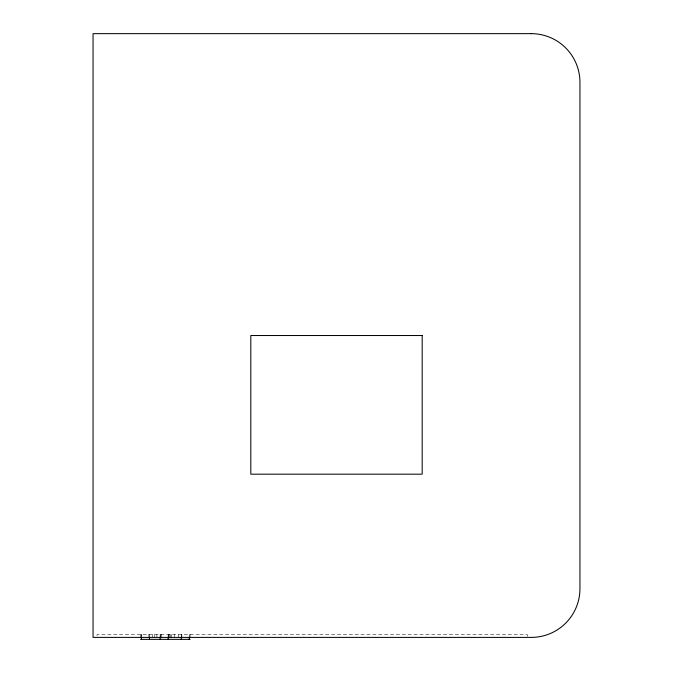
<?xml version="1.0" encoding="UTF-8"?>
<svg xmlns="http://www.w3.org/2000/svg" width="673" height="673" viewBox="0 0 673 673"><rect width="100%" height="100%" fill="white"/><g stroke="black" fill="none" stroke-linecap="round" stroke-linejoin="round"><path stroke-width="0.5" stroke-dasharray="3.37 2.52" d="M527.262 636.431L527.262 634.479L97.047 634.479L97.047 636.431M190.106 634.479L190.106 637.398M189.29 634.479L189.29 638.374M181.845 634.479L181.845 638.374M181.222 634.479L181.222 637.398M178.421 634.479L178.421 638.374M174.66 634.479L174.66 638.374M171.691 634.479L171.691 638.374M170.353 634.479L170.353 638.374M169.31 634.479L169.31 638.374M168.359 634.479L168.359 638.374M168.166 634.479L168.166 638.374M161.663 634.479L161.663 638.374M160.258 634.479L160.258 638.374M160.132 634.479L160.132 637.398M156.893 634.479L156.893 638.374M154.613 634.479L154.613 638.374M152.586 634.479L152.586 638.374M149.515 634.479L149.515 638.374M148.868 634.479L148.868 638.374M141.742 634.479L141.742 636.431M141.414 634.479L141.414 638.374M140.598 634.479L140.598 637.398"/><path stroke-width="1.01" d="M140.598 639.35L190.106 639.35M189.29 637.398L189.29 639.35M181.222 637.398L181.222 639.35M168.2 637.398L168.2 639.35M160.132 637.398L160.132 639.35M149.515 637.398L149.515 639.35M141.414 637.398L141.414 639.35M531.258 33.65L93.051 33.65L93.051 637.398L531.258 637.398A48.692 48.692 0 0 0 579.949 588.715L579.949 82.342A48.692 48.692 0 0 0 531.258 33.65M422.19 335.524L250.81 335.524L250.81 474.179L422.19 474.179L422.19 335.524"/></g></svg>
